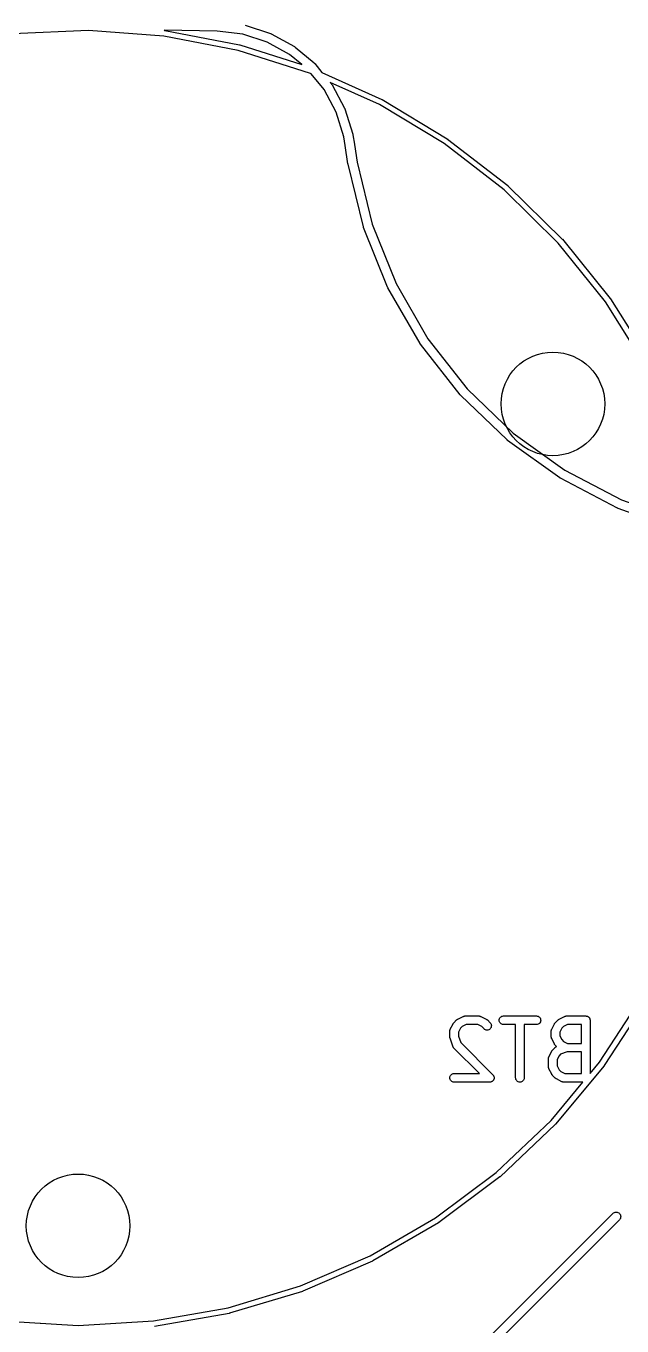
# Model space of a CAD drawing. Extents: x 4.93 to 6.76, y -5.59 to -2.93.
# Drawn here: x 5.712 to 6.12, y -4.774 to -3.885 of the extents above; entities that cross this region are included whole.
import ezdxf

# ---------------------------------------------------------------- set-up
doc = ezdxf.new("R2010")
doc.units = 0
doc.header["$MEASUREMENT"] = 0
doc.layers.add('BLACK', color=7, linetype='CONTINUOUS')

msp = doc.modelspace()

# ---------------------------------------------------------------- linework, layer by layer
at = {"layer": 'BLACK', "linetype": 'CONTINUOUS'}
for p, q in [((5.75506, -3.88764), (5.70332, -3.88985)), ((5.80671, -3.89149), (5.75506, -3.88764)), ((5.84308, -3.88818), (5.80686, -3.88755)), ((5.80686, -3.88755), (5.80711, -3.88757)), ((5.80711, -3.88757), (5.80731, -3.88759)), ((5.80731, -3.88759), (5.80733, -3.8876)), ((5.80733, -3.8876), (5.80734, -3.8876)), ((5.80734, -3.8876), (5.85841, -3.89749)), ((5.86228, -3.88412), (5.87956, -3.88967)), ((5.85755, -3.90133), (5.80671, -3.89149)), ((5.86065, -3.89021), (5.84308, -3.88818)), ((5.87734, -3.89557), (5.86065, -3.89021)), ((5.89269, -3.90408), (5.87734, -3.89557)), ((5.87956, -3.88967), (5.8796, -3.88968)), ((5.8796, -3.88968), (5.87986, -3.8898)), ((5.87986, -3.8898), (5.88012, -3.88991)), ((5.88012, -3.88991), (5.896, -3.89871)), ((5.9069, -3.91704), (5.85755, -3.90133)), ((5.85841, -3.89749), (5.85841, -3.89749)), ((5.85841, -3.89749), (5.85842, -3.89749)), ((5.85842, -3.89749), (5.8586, -3.89754)), ((5.8586, -3.89754), (5.85862, -3.89754)), ((5.85862, -3.89754), (5.85863, -3.89755)), ((5.85863, -3.89755), (5.90106, -3.91105)), ((5.90106, -3.91105), (5.89269, -3.90408)), ((5.896, -3.89871), (5.89604, -3.89873)), ((5.89604, -3.89873), (5.89626, -3.89889)), ((5.89626, -3.89889), (5.89649, -3.89905)), ((5.89649, -3.89905), (5.90944, -3.90984)), ((5.90944, -3.90984), (5.90948, -3.90987)), ((5.90948, -3.90987), (5.90979, -3.91019)), ((5.90979, -3.91019), (5.90986, -3.91026)), ((5.90986, -3.91026), (5.90988, -3.91029)), ((5.90988, -3.91029), (5.9099, -3.91031)), ((5.9099, -3.91031), (5.90991, -3.91033)), ((5.90991, -3.91033), (5.91483, -3.91631)), ((5.9075, -3.91732), (5.9069, -3.91704)), ((5.91632, -3.92805), (5.9075, -3.91732)), ((5.91483, -3.91631), (5.9558, -3.93486)), ((5.95407, -3.9384), (5.92048, -3.92319)), ((5.92048, -3.92319), (5.92138, -3.92429)), ((5.9246, -3.9435), (5.91632, -3.92805)), ((5.92138, -3.92429), (5.92141, -3.92432)), ((5.92141, -3.92432), (5.92157, -3.92456)), ((5.92157, -3.92456), (5.92172, -3.9248)), ((5.92172, -3.9248), (5.9303, -3.94079)), ((5.9303, -3.94079), (5.93032, -3.94083)), ((5.93032, -3.94083), (5.93043, -3.9411)), ((5.93043, -3.9411), (5.93054, -3.94136)), ((5.99844, -3.96512), (5.95407, -3.9384)), ((5.9558, -3.93486), (5.9558, -3.93486)), ((5.9558, -3.93486), (5.95581, -3.93486)), ((5.95581, -3.93486), (5.95598, -3.93495)), ((5.95598, -3.93495), (5.95599, -3.93496)), ((5.95599, -3.93496), (5.95601, -3.93497)), ((5.95601, -3.93497), (6.00057, -3.96181)), ((5.92976, -3.96036), (5.9246, -3.9435)), ((5.93054, -3.94136), (5.93584, -3.95872)), ((5.93584, -3.95872), (5.93585, -3.95876)), ((5.93585, -3.95876), (5.93589, -3.95894)), ((5.93589, -3.95894), (5.93594, -3.95912)), ((5.93074, -3.96629), (5.92976, -3.96036)), ((5.93074, -3.9664), (5.93074, -3.96629)), ((5.93076, -3.96649), (5.93074, -3.9664)), ((5.93263, -3.97893), (5.93076, -3.96649)), ((5.93594, -3.95912), (5.937, -3.96554)), ((5.937, -3.96554), (5.93701, -3.96558)), ((5.93701, -3.96558), (5.93701, -3.96574)), ((5.93701, -3.96574), (5.93884, -3.97786)), ((6.03938, -3.99683), (5.99844, -3.96512)), ((6.00057, -3.96181), (6.00057, -3.96181)), ((6.00057, -3.96181), (6.00057, -3.96181)), ((6.00057, -3.96181), (6.00073, -3.96192)), ((6.00073, -3.96192), (6.00075, -3.96193)), ((6.00075, -3.96193), (6.00076, -3.96194)), ((6.00076, -3.96194), (6.04188, -3.99379)), ((5.93265, -3.97902), (5.93263, -3.97893)), ((5.93266, -3.97912), (5.93265, -3.97902)), ((5.93268, -3.97921), (5.93266, -3.97912)), ((5.94316, -4.02203), (5.93268, -3.97921)), ((5.93884, -3.97786), (5.94923, -4.02031)), ((6.04188, -3.99379), (6.04203, -3.99392)), ((6.04203, -3.99392), (6.04205, -3.99393)), ((6.04205, -3.99393), (6.04206, -3.99394)), ((6.04206, -3.99394), (6.07919, -4.03038)), ((6.07635, -4.03311), (6.03938, -3.99683)), ((5.94923, -4.02031), (5.96547, -4.0608)), ((5.94321, -4.02219), (5.94316, -4.02203)), ((5.94326, -4.02236), (5.94321, -4.02219)), ((5.9433, -4.02245), (5.94326, -4.02236)), ((5.9597, -4.06336), (5.9433, -4.02245)), ((5.9433, -4.02245), (5.9433, -4.02245)), ((5.9433, -4.02245), (5.9433, -4.02245)), ((6.10883, -4.07344), (6.07635, -4.03311)), ((6.07919, -4.03038), (6.07932, -4.03052)), ((6.07932, -4.03052), (6.07933, -4.03053)), ((6.07933, -4.03053), (6.07934, -4.03055)), ((6.07934, -4.03055), (6.11196, -4.07106)), ((5.95978, -4.06351), (5.9597, -4.06336)), ((5.95985, -4.06367), (5.95978, -4.06351)), ((5.9599, -4.06376), (5.95985, -4.06367)), ((5.9819, -4.10194), (5.9599, -4.06376)), ((5.96547, -4.0608), (5.98725, -4.09861)), ((6.13638, -4.1173), (6.10883, -4.07344)), ((6.11196, -4.07106), (6.11196, -4.07106)), ((6.11196, -4.07106), (6.11197, -4.07107)), ((6.11197, -4.07107), (6.11208, -4.07122)), ((6.11208, -4.07122), (6.11209, -4.07124)), ((6.11209, -4.07124), (6.1121, -4.07125)), ((6.1121, -4.07125), (6.13977, -4.1153)), ((5.98725, -4.09861), (6.01414, -4.13296)), ((5.982, -4.10209), (5.9819, -4.10194)), ((5.98209, -4.10223), (5.982, -4.10209)), ((5.98215, -4.10231), (5.98209, -4.10223)), ((6.00932, -4.13702), (5.98215, -4.10231)), ((5.98215, -4.10231), (5.98215, -4.10231)), ((5.98215, -4.10231), (5.98215, -4.10231)), ((6.01414, -4.13296), (6.04561, -4.16318)), ((6.00943, -4.13715), (6.00932, -4.13702)), ((6.00955, -4.13728), (6.00943, -4.13715)), ((6.00962, -4.13735), (6.00955, -4.13728)), ((6.0414, -4.16788), (6.00962, -4.13735)), ((6.04561, -4.16318), (6.08102, -4.18867)), ((6.04154, -4.16799), (6.0414, -4.16788)), ((6.04167, -4.16811), (6.04154, -4.16799)), ((6.04175, -4.16817), (6.04167, -4.16811)), ((6.07752, -4.19392), (6.04175, -4.16817)), ((6.08102, -4.18867), (6.11966, -4.20892)), ((6.07766, -4.19401), (6.07752, -4.19392)), ((6.07781, -4.1941), (6.07766, -4.19401)), ((6.0779, -4.19415), (6.07781, -4.1941)), ((6.11694, -4.2146), (6.0779, -4.19415)), ((6.1171, -4.21467), (6.11694, -4.2146)), ((6.11725, -4.21474), (6.1171, -4.21467)), ((6.11735, -4.21478), (6.11725, -4.21474)), ((6.15888, -4.22953), (6.11735, -4.21478)), ((6.11735, -4.21478), (6.11735, -4.21478)), ((6.11735, -4.21478), (6.11735, -4.21478)), ((6.11966, -4.20892), (6.16078, -4.22351)), ((6.10466, -4.59372), (6.13291, -4.55032)), ((6.13627, -4.55237), (6.10789, -4.59597)), ((6.00768, -4.56429), (6.01143, -4.56241)), ((6.01143, -4.56241), (6.01146, -4.5624)), ((6.01146, -4.5624), (6.01155, -4.56237)), ((6.01155, -4.56237), (6.01162, -4.56232)), ((6.01162, -4.56232), (6.01182, -4.56227)), ((6.01182, -4.56227), (6.01201, -4.5622)), ((6.01201, -4.5622), (6.01209, -4.56218)), ((6.01209, -4.56218), (6.01217, -4.56216)), ((6.01217, -4.56216), (6.01238, -4.56214)), ((6.01238, -4.56214), (6.01258, -4.56211)), ((6.01258, -4.56211), (6.01266, -4.56211)), ((6.01266, -4.56211), (6.01275, -4.5621)), ((6.01275, -4.5621), (6.02212, -4.5621)), ((6.02212, -4.5621), (6.02216, -4.5621)), ((6.02216, -4.5621), (6.02225, -4.56211)), ((6.02225, -4.56211), (6.02234, -4.56211)), ((6.02234, -4.56211), (6.02254, -4.56214)), ((6.02254, -4.56214), (6.02274, -4.56217)), ((6.02274, -4.56217), (6.02282, -4.56219)), ((6.02282, -4.56219), (6.0229, -4.56221)), ((6.0229, -4.56221), (6.02309, -4.56228)), ((6.02309, -4.56228), (6.02329, -4.56234)), ((6.02329, -4.56234), (6.02336, -4.56238)), ((6.02336, -4.56238), (6.02344, -4.56241)), ((6.02344, -4.56241), (6.02719, -4.56429)), ((6.0361, -4.56446), (6.03627, -4.56391)), ((6.03627, -4.56391), (6.03655, -4.5634)), ((6.03655, -4.5634), (6.03691, -4.56296)), ((6.03691, -4.56296), (6.03736, -4.56259)), ((6.03736, -4.56259), (6.03787, -4.56232)), ((6.03787, -4.56232), (6.03842, -4.56216)), ((6.03842, -4.56216), (6.039, -4.5621)), ((6.039, -4.5621), (6.06149, -4.5621)), ((6.06149, -4.5621), (6.06153, -4.5621)), ((6.06153, -4.5621), (6.06211, -4.56217)), ((6.06211, -4.56217), (6.06266, -4.56234)), ((6.06266, -4.56234), (6.06316, -4.56262)), ((6.06316, -4.56262), (6.0636, -4.56299)), ((6.0636, -4.56299), (6.06396, -4.56344)), ((6.06396, -4.56344), (6.06423, -4.56395)), ((6.06423, -4.56395), (6.06439, -4.5645)), ((6.07704, -4.56429), (6.08079, -4.56241)), ((6.08079, -4.56241), (6.08083, -4.5624)), ((6.08083, -4.5624), (6.08091, -4.56237)), ((6.08091, -4.56237), (6.08099, -4.56232)), ((6.08099, -4.56232), (6.08118, -4.56227)), ((6.08118, -4.56227), (6.08137, -4.5622)), ((6.08137, -4.5622), (6.08146, -4.56218)), ((6.08146, -4.56218), (6.08154, -4.56216)), ((6.08154, -4.56216), (6.08174, -4.56214)), ((6.08174, -4.56214), (6.08194, -4.56211)), ((6.08194, -4.56211), (6.08203, -4.56211)), ((6.08203, -4.56211), (6.08211, -4.5621)), ((6.08211, -4.5621), (6.09524, -4.5621)), ((6.09524, -4.5621), (6.09526, -4.5621)), ((6.09526, -4.5621), (6.09526, -4.5621)), ((6.09526, -4.5621), (6.09526, -4.5621)), ((6.09526, -4.5621), (6.09528, -4.5621)), ((6.09528, -4.5621), (6.09556, -4.56213)), ((6.09556, -4.56213), (6.09583, -4.56216)), ((6.09583, -4.56216), (6.09584, -4.56216)), ((6.09584, -4.56216), (6.09585, -4.56217)), ((6.09585, -4.56217), (6.09612, -4.56225)), ((6.09612, -4.56225), (6.09638, -4.56233)), ((6.09638, -4.56233), (6.09639, -4.56234)), ((6.09639, -4.56234), (6.0964, -4.56234)), ((6.0964, -4.56234), (6.09665, -4.56247)), ((6.09665, -4.56247), (6.09689, -4.56261)), ((6.09689, -4.56261), (6.0969, -4.56261)), ((6.0969, -4.56261), (6.09691, -4.56262)), ((6.09691, -4.56262), (6.09712, -4.5628)), ((6.09712, -4.5628), (6.09733, -4.56297)), ((6.09733, -4.56297), (6.09734, -4.56298)), ((6.09734, -4.56298), (6.09735, -4.56299)), ((6.09735, -4.56299), (6.09752, -4.5632)), ((6.09752, -4.5632), (6.0977, -4.56342)), ((6.0977, -4.56342), (6.0977, -4.56343)), ((6.0977, -4.56343), (6.09771, -4.56344)), ((6.09771, -4.56344), (6.09784, -4.56368)), ((6.09784, -4.56368), (6.09797, -4.56393)), ((6.09797, -4.56393), (6.09797, -4.56394)), ((6.09797, -4.56394), (6.09798, -4.56395)), ((6.09798, -4.56395), (6.09805, -4.56422)), ((6.0023, -4.57234), (6.00234, -4.57214)), ((6.00231, -4.57243), (6.0023, -4.57234)), ((6.0023, -4.57251), (6.00231, -4.57243)), ((6.0023, -4.57255), (6.0023, -4.57251)), ((6.0023, -4.5763), (6.0023, -4.57255)), ((6.00234, -4.57214), (6.00236, -4.57194)), ((6.00236, -4.57194), (6.00239, -4.57186)), ((6.00239, -4.57186), (6.0024, -4.57177)), ((6.0024, -4.57177), (6.00247, -4.57158)), ((6.00247, -4.57158), (6.00254, -4.57139)), ((6.00254, -4.57139), (6.00258, -4.57131)), ((6.00258, -4.57131), (6.00261, -4.57123)), ((6.00261, -4.57123), (6.00448, -4.56748)), ((6.00448, -4.56748), (6.0045, -4.56745)), ((6.0045, -4.56745), (6.00459, -4.56731)), ((6.00459, -4.56731), (6.00467, -4.56716)), ((6.00467, -4.56716), (6.00475, -4.56707)), ((6.00475, -4.56707), (6.00482, -4.56696)), ((6.00482, -4.56696), (6.00493, -4.56684)), ((6.00493, -4.56684), (6.00504, -4.56672)), ((6.00504, -4.56672), (6.00691, -4.56484)), ((6.00691, -4.56484), (6.00694, -4.56481)), ((6.00694, -4.56481), (6.00707, -4.56471)), ((6.00707, -4.56471), (6.00719, -4.56459)), ((6.00719, -4.56459), (6.00729, -4.56453)), ((6.00729, -4.56453), (6.00739, -4.56445)), ((6.00739, -4.56445), (6.00754, -4.56438)), ((6.00754, -4.56438), (6.00768, -4.56429)), ((6.00955, -4.57055), (6.0082, -4.57325)), ((6.01075, -4.56936), (6.00955, -4.57055)), ((6.01345, -4.56801), (6.01075, -4.56936)), ((6.02143, -4.56801), (6.01345, -4.56801)), ((6.02412, -4.56936), (6.02143, -4.56801)), ((6.02566, -4.57089), (6.02412, -4.56936)), ((6.0261, -4.57126), (6.02566, -4.57089)), ((6.02661, -4.57153), (6.0261, -4.57126)), ((6.02716, -4.5717), (6.02661, -4.57153)), ((6.02774, -4.57176), (6.02716, -4.5717)), ((6.02719, -4.56429), (6.02723, -4.56431)), ((6.02723, -4.56431), (6.02737, -4.5644)), ((6.02737, -4.5644), (6.02751, -4.56448)), ((6.02751, -4.56448), (6.02761, -4.56455)), ((6.02761, -4.56455), (6.02771, -4.56462)), ((6.02771, -4.56462), (6.02783, -4.56474)), ((6.02831, -4.5717), (6.02774, -4.57176)), ((6.02783, -4.56474), (6.02796, -4.56484)), ((6.02796, -4.56484), (6.02983, -4.56672)), ((6.02886, -4.57154), (6.02831, -4.5717)), ((6.02937, -4.57127), (6.02886, -4.57154)), ((6.02982, -4.57091), (6.02937, -4.57127)), ((6.03019, -4.57046), (6.02982, -4.57091)), ((6.02983, -4.56672), (6.02986, -4.56675)), ((6.02986, -4.56675), (6.03022, -4.5672)), ((6.03046, -4.56996), (6.03019, -4.57046)), ((6.03022, -4.5672), (6.03049, -4.56771)), ((6.03064, -4.56941), (6.03046, -4.56996)), ((6.03049, -4.56771), (6.03065, -4.56826)), ((6.0307, -4.56883), (6.03064, -4.56941)), ((6.03065, -4.56826), (6.0307, -4.56883)), ((6.03604, -4.56503), (6.0361, -4.56446)), ((6.03609, -4.56561), (6.03604, -4.56503)), ((6.03626, -4.56616), (6.03609, -4.56561)), ((6.03652, -4.56667), (6.03626, -4.56616)), ((6.03689, -4.56712), (6.03652, -4.56667)), ((6.03733, -4.56749), (6.03689, -4.56712)), ((6.03783, -4.56777), (6.03733, -4.56749)), ((6.03838, -4.56794), (6.03783, -4.56777)), ((6.03895, -4.56801), (6.03838, -4.56794)), ((6.039, -4.56801), (6.03895, -4.56801)), ((6.04729, -4.56801), (6.039, -4.56801)), ((6.04729, -4.60442), (6.04729, -4.56801)), ((6.06149, -4.56801), (6.0532, -4.56801)), ((6.0532, -4.56801), (6.0532, -4.60442)), ((6.06207, -4.56795), (6.06149, -4.56801)), ((6.06262, -4.56778), (6.06207, -4.56795)), ((6.06313, -4.56751), (6.06262, -4.56778)), ((6.06357, -4.56715), (6.06313, -4.56751)), ((6.06394, -4.56671), (6.06357, -4.56715)), ((6.06421, -4.5662), (6.06394, -4.56671)), ((6.06438, -4.56565), (6.06421, -4.5662)), ((6.06445, -4.56507), (6.06438, -4.56565)), ((6.06439, -4.5645), (6.06445, -4.56507)), ((6.07166, -4.57251), (6.07167, -4.57243)), ((6.07166, -4.57255), (6.07166, -4.57251)), ((6.07166, -4.5763), (6.07166, -4.57255)), ((6.07167, -4.57234), (6.0717, -4.57214)), ((6.07167, -4.57243), (6.07167, -4.57234)), ((6.0717, -4.57214), (6.07173, -4.57194)), ((6.07173, -4.57194), (6.07175, -4.57186)), ((6.07175, -4.57186), (6.07177, -4.57177)), ((6.07177, -4.57177), (6.07184, -4.57158)), ((6.07184, -4.57158), (6.0719, -4.57139)), ((6.0719, -4.57139), (6.07194, -4.57131)), ((6.07194, -4.57131), (6.07197, -4.57123)), ((6.07197, -4.57123), (6.07385, -4.56748)), ((6.07385, -4.56748), (6.07387, -4.56745)), ((6.07387, -4.56745), (6.07396, -4.56731)), ((6.07396, -4.56731), (6.07404, -4.56716)), ((6.07404, -4.56716), (6.07411, -4.56707)), ((6.07411, -4.56707), (6.07418, -4.56696)), ((6.07418, -4.56696), (6.0743, -4.56684)), ((6.0743, -4.56684), (6.0744, -4.56672)), ((6.0744, -4.56672), (6.07628, -4.56484)), ((6.07628, -4.56484), (6.07631, -4.56481)), ((6.07631, -4.56481), (6.07644, -4.56471)), ((6.07644, -4.56471), (6.07656, -4.56459)), ((6.07656, -4.56459), (6.07666, -4.56453)), ((6.07666, -4.56453), (6.07676, -4.56445)), ((6.07676, -4.56445), (6.0769, -4.56438)), ((6.0769, -4.56438), (6.07704, -4.56429)), ((6.07892, -4.57055), (6.07757, -4.57325)), ((6.08011, -4.56936), (6.07892, -4.57055)), ((6.08281, -4.56801), (6.08011, -4.56936)), ((6.09229, -4.56801), (6.08281, -4.56801)), ((6.09229, -4.58085), (6.09229, -4.56801)), ((6.09805, -4.56422), (6.09813, -4.56448)), ((6.09813, -4.56448), (6.09814, -4.56449)), ((6.09814, -4.56449), (6.09814, -4.5645)), ((6.09814, -4.5645), (6.09816, -4.56478)), ((6.09816, -4.56478), (6.09819, -4.56505)), ((6.09819, -4.56505), (6.09819, -4.60149)), ((6.00231, -4.57647), (6.0023, -4.5763)), ((6.00232, -4.57663), (6.00231, -4.57647)), ((6.00234, -4.57675), (6.00232, -4.57663)), ((6.00235, -4.57688), (6.00234, -4.57675)), ((6.0024, -4.57704), (6.00235, -4.57688)), ((6.00244, -4.5772), (6.0024, -4.57704)), ((6.00245, -4.57724), (6.00244, -4.5772)), ((6.00432, -4.58286), (6.00245, -4.57724)), ((6.0082, -4.57325), (6.0082, -4.57582)), ((6.0082, -4.57582), (6.0097, -4.58033)), ((6.0097, -4.58033), (6.03171, -4.60234)), ((6.07167, -4.57639), (6.07166, -4.5763)), ((6.07167, -4.57648), (6.07167, -4.57639)), ((6.0717, -4.57668), (6.07167, -4.57648)), ((6.07172, -4.57688), (6.0717, -4.57668)), ((6.07174, -4.57696), (6.07172, -4.57688)), ((6.07176, -4.57705), (6.07174, -4.57696)), ((6.07183, -4.57723), (6.07176, -4.57705)), ((6.07189, -4.57743), (6.07183, -4.57723)), ((6.07193, -4.5775), (6.07189, -4.57743)), ((6.07196, -4.57759), (6.07193, -4.5775)), ((6.07197, -4.57762), (6.07196, -4.57759)), ((6.07385, -4.58137), (6.07197, -4.57762)), ((6.07394, -4.58151), (6.07385, -4.58137)), ((6.07401, -4.58166), (6.07394, -4.58151)), ((6.07409, -4.58176), (6.07401, -4.58166)), ((6.07416, -4.58186), (6.07409, -4.58176)), ((6.07757, -4.57325), (6.07757, -4.57561)), ((6.07757, -4.57561), (6.07892, -4.5783)), ((6.07892, -4.5783), (6.08011, -4.5795)), ((6.08011, -4.5795), (6.08281, -4.58085)), ((6.08281, -4.58085), (6.09229, -4.58085)), ((6.00436, -4.58294), (6.00432, -4.58286)), ((6.00438, -4.58302), (6.00436, -4.58294)), ((6.00448, -4.5832), (6.00438, -4.58302)), ((6.00456, -4.58339), (6.00448, -4.5832)), ((6.00461, -4.58346), (6.00456, -4.58339)), ((6.00465, -4.58354), (6.00461, -4.58346)), ((6.00477, -4.58369), (6.00465, -4.58354)), ((6.00489, -4.58386), (6.00477, -4.58369)), ((6.00495, -4.58392), (6.00489, -4.58386)), ((6.00501, -4.58399), (6.00495, -4.58392)), ((6.00504, -4.58402), (6.00501, -4.58399)), ((6.02249, -4.60147), (6.00504, -4.58402)), ((6.06983, -4.59089), (6.06985, -4.59069)), ((6.06985, -4.59069), (6.06988, -4.5906)), ((6.06988, -4.5906), (6.06989, -4.59052)), ((6.06989, -4.59052), (6.06997, -4.59033)), ((6.06997, -4.59033), (6.07003, -4.59014)), ((6.07003, -4.59014), (6.07007, -4.59006)), ((6.07007, -4.59006), (6.0701, -4.58998)), ((6.0701, -4.58998), (6.07197, -4.58623)), ((6.07197, -4.58623), (6.07199, -4.58619)), ((6.07199, -4.58619), (6.07208, -4.58605)), ((6.07208, -4.58605), (6.07216, -4.58591)), ((6.07216, -4.58591), (6.07224, -4.58581)), ((6.07224, -4.58581), (6.07231, -4.58571)), ((6.07231, -4.58571), (6.07242, -4.58559)), ((6.07242, -4.58559), (6.07253, -4.58546)), ((6.07253, -4.58546), (6.0744, -4.58359)), ((6.07427, -4.58198), (6.07416, -4.58186)), ((6.07437, -4.58211), (6.07427, -4.58198)), ((6.0744, -4.58214), (6.07437, -4.58211)), ((6.07526, -4.583), (6.0744, -4.58214)), ((6.0744, -4.58359), (6.07443, -4.58356)), ((6.07443, -4.58356), (6.0745, -4.58351)), ((6.0745, -4.58351), (6.07456, -4.58344)), ((6.07456, -4.58344), (6.07472, -4.58333)), ((6.07472, -4.58333), (6.07488, -4.5832)), ((6.07488, -4.5832), (6.07496, -4.58316)), ((6.07496, -4.58316), (6.07503, -4.58311)), ((6.07503, -4.58311), (6.07522, -4.58303)), ((6.07522, -4.58303), (6.07526, -4.583)), ((6.07704, -4.5893), (6.07569, -4.592)), ((6.07809, -4.58826), (6.07704, -4.5893)), ((6.08259, -4.58675), (6.07809, -4.58826)), ((6.09229, -4.58675), (6.08259, -4.58675)), ((6.09229, -4.60147), (6.09229, -4.58675)), ((6.06979, -4.59126), (6.0698, -4.59117)), ((6.06979, -4.5913), (6.06979, -4.59126)), ((6.06979, -4.59693), (6.06979, -4.5913)), ((6.0698, -4.59701), (6.06979, -4.59693)), ((6.06979, -4.5971), (6.0698, -4.59701)), ((6.06982, -4.5973), (6.06979, -4.5971)), ((6.0698, -4.59109), (6.06983, -4.59089)), ((6.0698, -4.59117), (6.0698, -4.59109)), ((6.06984, -4.5975), (6.06982, -4.5973)), ((6.06987, -4.59758), (6.06984, -4.5975)), ((6.06988, -4.59767), (6.06987, -4.59758)), ((6.06995, -4.59786), (6.06988, -4.59767)), ((6.07001, -4.59805), (6.06995, -4.59786)), ((6.07005, -4.59813), (6.07001, -4.59805)), ((6.07008, -4.59821), (6.07005, -4.59813)), ((6.0701, -4.59825), (6.07008, -4.59821)), ((6.07197, -4.602), (6.0701, -4.59825)), ((6.10776, -4.59615), (6.07449, -4.63614)), ((6.07569, -4.592), (6.07569, -4.59623)), ((6.07569, -4.59623), (6.07704, -4.59893)), ((6.07704, -4.59893), (6.07824, -4.60012)), ((6.09819, -4.60149), (6.10466, -4.59372)), ((6.10777, -4.59614), (6.10776, -4.59615)), ((6.10778, -4.59613), (6.10777, -4.59614)), ((6.10789, -4.59597), (6.10778, -4.59613)), ((6.10789, -4.59597), (6.10789, -4.59597)), ((6.10789, -4.59597), (6.10789, -4.59597)), ((6.0023, -4.6044), (6.00236, -4.60383)), ((6.00235, -4.60498), (6.0023, -4.6044)), ((6.00251, -4.60553), (6.00235, -4.60498)), ((6.00236, -4.60383), (6.00253, -4.60328)), ((6.00278, -4.60604), (6.00251, -4.60553)), ((6.00253, -4.60328), (6.0028, -4.60277)), ((6.00314, -4.60649), (6.00278, -4.60604)), ((6.0028, -4.60277), (6.00317, -4.60233)), ((6.00358, -4.60686), (6.00314, -4.60649)), ((6.00317, -4.60233), (6.00362, -4.60196)), ((6.00409, -4.60714), (6.00358, -4.60686)), ((6.00362, -4.60196), (6.00412, -4.60169)), ((6.00464, -4.60731), (6.00409, -4.60714)), ((6.00412, -4.60169), (6.00468, -4.60153)), ((6.00521, -4.60738), (6.00464, -4.60731)), ((6.00468, -4.60153), (6.00525, -4.60147)), ((6.00525, -4.60738), (6.00521, -4.60738)), ((6.00525, -4.60147), (6.02249, -4.60147)), ((6.02962, -4.60738), (6.00525, -4.60738)), ((6.0299, -4.60735), (6.02962, -4.60738)), ((6.03018, -4.60732), (6.0299, -4.60735)), ((6.03019, -4.60732), (6.03018, -4.60732)), ((6.03046, -4.60724), (6.03019, -4.60732)), ((6.03019, -4.60732), (6.03019, -4.60732)), ((6.03074, -4.60716), (6.03046, -4.60724)), ((6.03075, -4.60715), (6.03074, -4.60716)), ((6.03074, -4.60716), (6.03074, -4.60716)), ((6.03099, -4.60702), (6.03075, -4.60715)), ((6.03125, -4.60689), (6.03099, -4.60702)), ((6.03126, -4.60688), (6.03125, -4.60689)), ((6.03125, -4.60689), (6.03125, -4.60689)), ((6.03148, -4.6067), (6.03126, -4.60688)), ((6.03169, -4.60653), (6.03148, -4.6067)), ((6.0317, -4.60652), (6.03169, -4.60653)), ((6.03189, -4.6063), (6.0317, -4.60652)), ((6.0317, -4.60652), (6.0317, -4.60652)), ((6.03171, -4.60234), (6.03173, -4.60236)), ((6.03173, -4.60236), (6.03173, -4.60236)), ((6.03173, -4.60236), (6.03173, -4.60236)), ((6.03173, -4.60236), (6.03174, -4.60237)), ((6.03174, -4.60237), (6.03192, -4.60259)), ((6.03206, -4.60608), (6.03189, -4.6063)), ((6.03192, -4.60259), (6.03209, -4.60281)), ((6.03207, -4.60608), (6.03206, -4.60608)), ((6.0322, -4.60583), (6.03207, -4.60608)), ((6.03207, -4.60608), (6.03207, -4.60608)), ((6.03209, -4.60281), (6.03209, -4.60281)), ((6.03209, -4.60281), (6.0321, -4.60282)), ((6.0321, -4.60282), (6.03223, -4.60307)), ((6.03234, -4.60558), (6.0322, -4.60583)), ((6.03223, -4.60307), (6.03236, -4.60332)), ((6.03243, -4.60528), (6.03234, -4.60557)), ((6.03234, -4.60557), (6.03234, -4.60557)), ((6.03234, -4.60557), (6.03234, -4.60558)), ((6.03236, -4.60332), (6.03236, -4.60332)), ((6.03236, -4.60332), (6.03236, -4.60333)), ((6.03236, -4.60333), (6.03244, -4.6036)), ((6.03251, -4.60503), (6.03243, -4.60528)), ((6.03244, -4.6036), (6.03252, -4.60387)), ((6.03254, -4.60473), (6.03251, -4.60502)), ((6.03251, -4.60502), (6.03251, -4.60502)), ((6.03251, -4.60502), (6.03251, -4.60503)), ((6.03252, -4.60387), (6.03252, -4.60388)), ((6.03252, -4.60388), (6.03252, -4.60388)), ((6.03252, -4.60388), (6.03255, -4.60417)), ((6.03257, -4.60446), (6.03254, -4.60473)), ((6.03255, -4.60417), (6.03257, -4.60445)), ((6.03257, -4.60445), (6.03257, -4.60445)), ((6.03257, -4.60445), (6.03257, -4.60446)), ((6.04735, -4.605), (6.04729, -4.60442)), ((6.04751, -4.60555), (6.04735, -4.605)), ((6.04778, -4.60606), (6.04751, -4.60555)), ((6.04815, -4.60651), (6.04778, -4.60606)), ((6.04859, -4.60687), (6.04815, -4.60651)), ((6.0491, -4.60715), (6.04859, -4.60687)), ((6.04965, -4.60732), (6.0491, -4.60715)), ((6.05022, -4.60738), (6.04965, -4.60732)), ((6.0508, -4.60732), (6.05022, -4.60738)), ((6.05135, -4.60716), (6.0508, -4.60732)), ((6.05186, -4.6069), (6.05135, -4.60716)), ((6.05231, -4.60653), (6.05186, -4.6069)), ((6.05268, -4.60609), (6.05231, -4.60653)), ((6.05296, -4.60559), (6.05268, -4.60609)), ((6.05313, -4.60504), (6.05296, -4.60559)), ((6.0532, -4.60447), (6.05313, -4.60504)), ((6.0532, -4.60442), (6.0532, -4.60447)), ((6.07154, -4.63353), (6.0933, -4.60738)), ((6.07206, -4.60214), (6.07197, -4.602)), ((6.07214, -4.60228), (6.07206, -4.60214)), ((6.07222, -4.60238), (6.07214, -4.60228)), ((6.07228, -4.60248), (6.07222, -4.60238)), ((6.0724, -4.6026), (6.07228, -4.60248)), ((6.0725, -4.60273), (6.0724, -4.6026)), ((6.07253, -4.60276), (6.0725, -4.60273)), ((6.0744, -4.60464), (6.07253, -4.60276)), ((6.07453, -4.60474), (6.0744, -4.60464)), ((6.07465, -4.60486), (6.07453, -4.60474)), ((6.07475, -4.60493), (6.07465, -4.60486)), ((6.07485, -4.605), (6.07475, -4.60493)), ((6.07499, -4.60508), (6.07485, -4.605)), ((6.07513, -4.60517), (6.07499, -4.60508)), ((6.07517, -4.60519), (6.07513, -4.60517)), ((6.07892, -4.60707), (6.07517, -4.60519)), ((6.07824, -4.60012), (6.08094, -4.60147)), ((6.079, -4.6071), (6.07892, -4.60707)), ((6.07908, -4.60714), (6.079, -4.6071)), ((6.07927, -4.6072), (6.07908, -4.60714)), ((6.07946, -4.60727), (6.07927, -4.6072)), ((6.07954, -4.60729), (6.07946, -4.60727)), ((6.07963, -4.60731), (6.07954, -4.60729)), ((6.07983, -4.60734), (6.07963, -4.60731)), ((6.08003, -4.60737), (6.07983, -4.60734)), ((6.08011, -4.60737), (6.08003, -4.60737)), ((6.0802, -4.60738), (6.08011, -4.60737)), ((6.08024, -4.60738), (6.0802, -4.60738)), ((6.0933, -4.60738), (6.08024, -4.60738)), ((6.08094, -4.60147), (6.09229, -4.60147)), ((6.034, -4.66921), (6.07154, -4.63353)), ((6.07433, -4.63631), (6.03662, -4.67214)), ((6.07434, -4.6363), (6.07433, -4.63631)), ((6.07435, -4.63629), (6.07434, -4.6363)), ((6.07449, -4.63614), (6.07435, -4.63629)), ((6.07449, -4.63614), (6.07449, -4.63614)), ((6.07449, -4.63614), (6.07449, -4.63614)), ((5.99255, -4.70026), (6.034, -4.66921)), ((6.03645, -4.67229), (5.99482, -4.70348)), ((6.03646, -4.67228), (6.03645, -4.67229)), ((6.03647, -4.67227), (6.03646, -4.67228)), ((6.03662, -4.67214), (6.03647, -4.67227)), ((6.00996, -4.80108), (6.11391, -4.69713)), ((6.11391, -4.69713), (6.11427, -4.69683)), ((6.11427, -4.69683), (6.11481, -4.69654)), ((6.11481, -4.69654), (6.11541, -4.69636)), ((6.11541, -4.69636), (6.11602, -4.6963)), ((6.11602, -4.6963), (6.11664, -4.69636)), ((6.11664, -4.69636), (6.11724, -4.69654)), ((6.11724, -4.69654), (6.11778, -4.69683)), ((6.11778, -4.69683), (6.11826, -4.69722)), ((6.11826, -4.69722), (6.11866, -4.6977)), ((5.94776, -4.72627), (5.99255, -4.70026)), ((5.99463, -4.70361), (5.94964, -4.72973)), ((5.99464, -4.7036), (5.99463, -4.70361)), ((5.99465, -4.70359), (5.99464, -4.7036)), ((5.99482, -4.70348), (5.99465, -4.70359)), ((6.11836, -4.70158), (6.01419, -4.80575)), ((6.11866, -4.70122), (6.11836, -4.70158)), ((6.11866, -4.6977), (6.11895, -4.69825)), ((6.11895, -4.70067), (6.11866, -4.70122)), ((6.11895, -4.69825), (6.11913, -4.69884)), ((6.11913, -4.70008), (6.11895, -4.70067)), ((6.11913, -4.69884), (6.11919, -4.69946)), ((6.11919, -4.69946), (6.11913, -4.70008)), ((5.90025, -4.74687), (5.94776, -4.72627)), ((5.94944, -4.72983), (5.90171, -4.75052)), ((5.94945, -4.72982), (5.94944, -4.72983)), ((5.94946, -4.72982), (5.94945, -4.72982)), ((5.94964, -4.72973), (5.94946, -4.72982)), ((5.85066, -4.76178), (5.90025, -4.74687)), ((5.90149, -4.7506), (5.85168, -4.76559)), ((5.90151, -4.7506), (5.90149, -4.7506)), ((5.90152, -4.75059), (5.90151, -4.7506)), ((5.90171, -4.75053), (5.90152, -4.75059)), ((5.90171, -4.75052), (5.90171, -4.75052)), ((5.90171, -4.75052), (5.90171, -4.75053)), ((5.79966, -4.77081), (5.85066, -4.76178)), ((5.85146, -4.76564), (5.80024, -4.77471)), ((5.85147, -4.76564), (5.85146, -4.76564)), ((5.85149, -4.76564), (5.85147, -4.76564)), ((5.85168, -4.76559), (5.85149, -4.76564)), ((5.85168, -4.76559), (5.85168, -4.76559)), ((5.85168, -4.76559), (5.85168, -4.76559)), ((5.69626, -4.7708), (5.74796, -4.77383)), ((5.74796, -4.77383), (5.79966, -4.77081))]:
    msp.add_line(p, q, dxfattribs=at)
at = {"layer": 'BLACK'}
for centre in [(6.0728, -4.14323), (5.74803, -4.70571)]:
    msp.add_circle(centre, 0.03543, dxfattribs=at)

doc.saveas('drawing.dxf')
